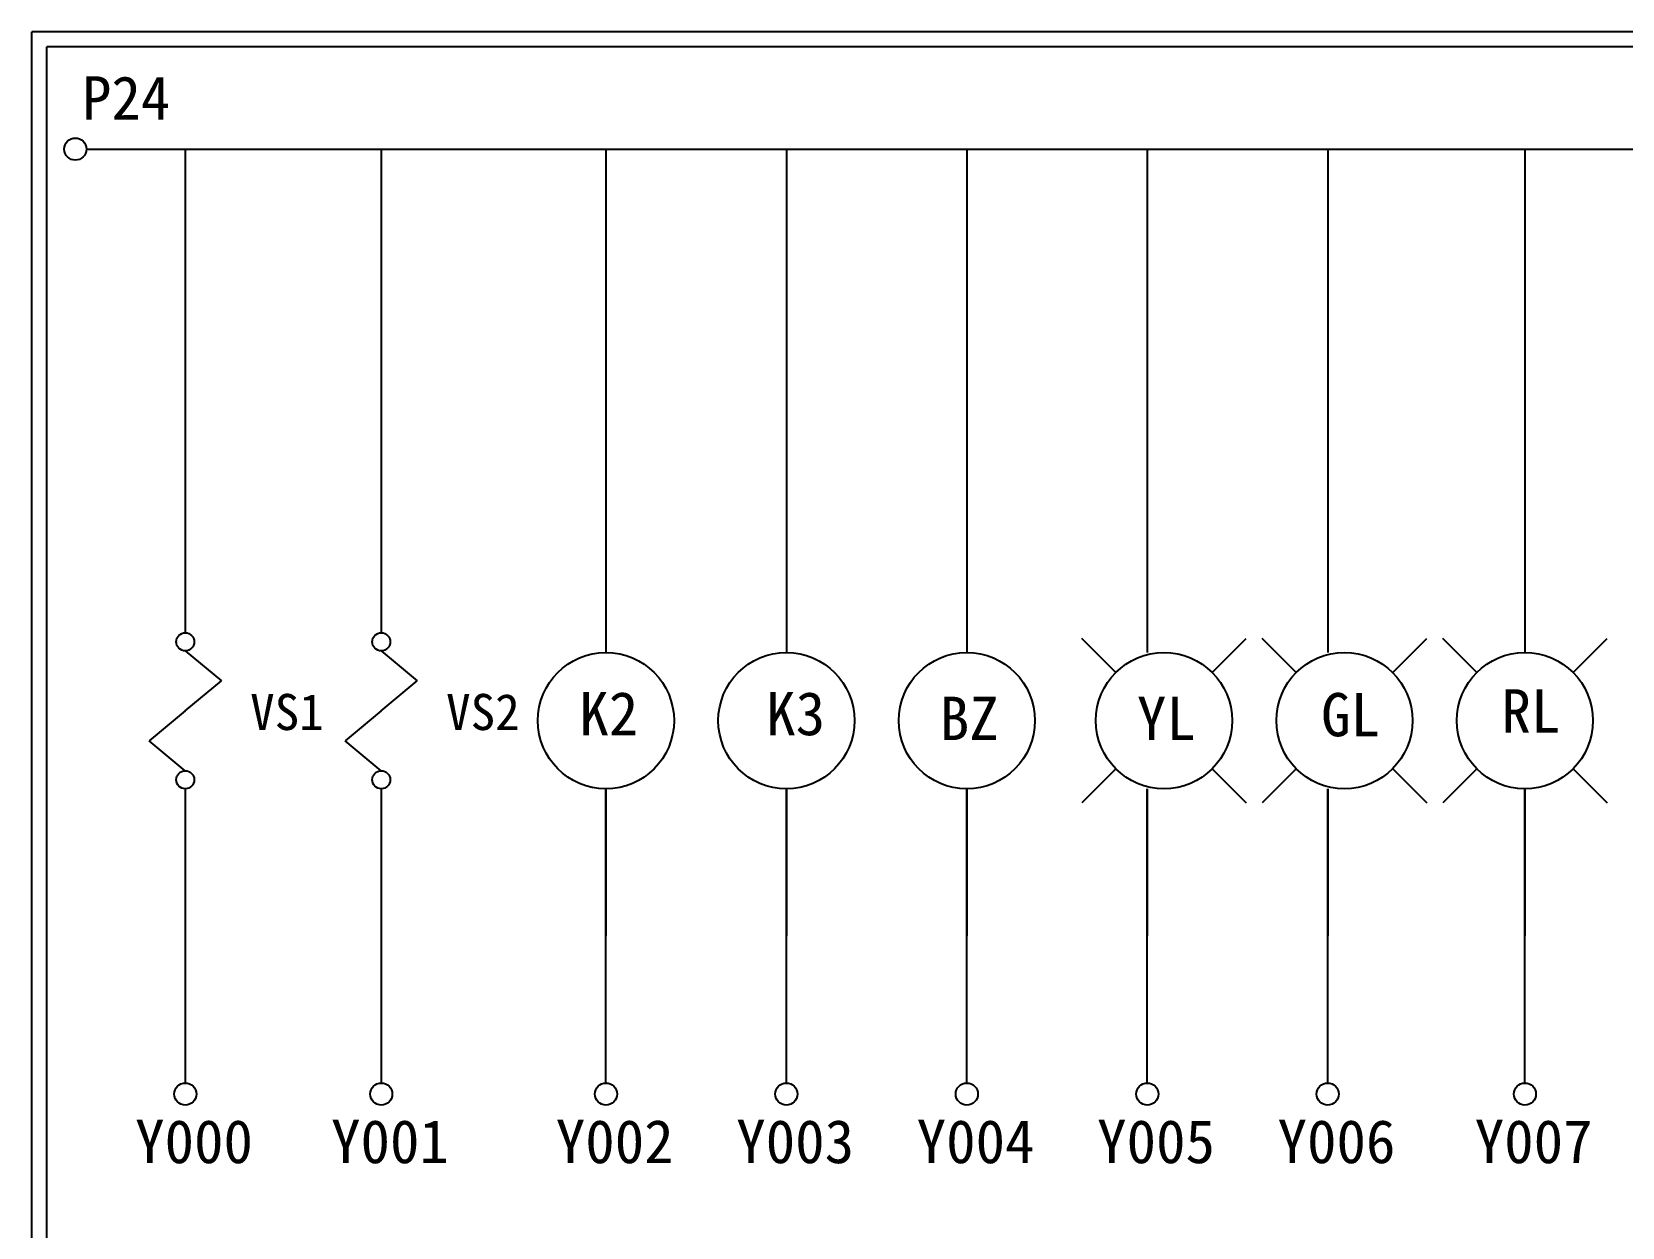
# Model space of a CAD drawing. Extents: x 926 to 1213, y 3 to 207.
# Drawn here: x 925.7 to 1057.9, y 107.6 to 207 of the extents above; entities that cross this region are included whole.
import ezdxf

# ---------------------------------------------------------------- set-up
doc = ezdxf.new("R2010")
doc.units = 0
doc.layers.get('0').update_dxf_attribs({"linetype": 'CONTINUOUS'})
doc.layers.add('圖框層', color=7, linetype='CONTINUOUS')
doc.layers.add('標尺寸層', color=3, linetype='CONTINUOUS')
doc.styles.add('STSL', font='kaiu.ttf')

msp = doc.modelspace()

# ---------------------------------------------------------------- linework, layer by layer
for p, q in [((1015.86, 153.73), (1013.03, 156.56)), ((1023.87, 153.73), (1026.7, 156.56)), ((1030.86, 153.73), (1028.03, 156.56)), ((1038.87, 153.73), (1041.7, 156.56)), ((1045.86, 153.73), (1043.03, 156.56)), ((1053.87, 153.73), (1056.7, 156.56)), ((1015.86, 145.73), (1013.03, 142.9)), ((1023.87, 145.73), (1026.7, 142.9)), ((1030.86, 145.73), (1028.03, 142.9)), ((1038.87, 145.73), (1041.7, 142.9)), ((1045.86, 145.73), (1043.03, 142.9)), ((1053.87, 145.73), (1056.7, 142.9))]:
    msp.add_line(p, q)
at = {"layer": '圖框層', "color": 7}
for p, q in [((1212.74, 206.97), (925.74, 206.97)), ((925.74, 3), (925.74, 206.97)), ((1211.49, 205.72), (926.99, 205.72)), ((926.99, 4.25), (926.99, 205.72))]:
    msp.add_line(p, q, dxfattribs=at)
at = {"layer": '標尺寸層', "color": 7}
for p, q in [((930.28, 197.22), (1207.88, 197.22)), ((938.5, 197.22), (938.5, 157.03)), ((954.79, 197.22), (954.79, 157.03)), ((973.47, 197.22), (973.47, 155.39)), ((988.47, 197.22), (988.47, 155.39)), ((1003.47, 197.22), (1003.47, 155.39)), ((1018.47, 197.22), (1018.47, 155.39)), ((1033.47, 197.22), (1033.47, 155.39)), ((1049.86, 197.22), (1049.86, 155.39)), ((938.5, 155.53), (941.51, 153.04)), ((954.79, 155.53), (957.79, 153.04)), ((938.5, 150.55), (941.51, 153.04)), ((954.79, 150.55), (957.79, 153.04)), ((938.5, 150.55), (935.5, 148.06)), ((954.79, 150.55), (951.79, 148.06)), ((938.5, 145.57), (935.5, 148.06)), ((954.79, 145.57), (951.79, 148.06)), ((938.5, 144.07), (938.5, 119.62)), ((954.79, 144.07), (954.79, 119.62)), ((973.47, 144.07), (973.47, 131.84)), ((988.47, 144.07), (988.47, 131.84)), ((1003.47, 144.07), (1003.47, 131.84)), ((1018.47, 144.07), (1018.47, 131.84)), ((1033.47, 144.07), (1033.47, 131.84)), ((1049.86, 144.07), (1049.86, 131.84))]:
    msp.add_line(p, q, dxfattribs=at)
at = {"layer": '標尺寸層'}
for p, q in [((973.47, 119.62), (973.47, 144.07)), ((988.47, 119.62), (988.47, 144.07)), ((1003.47, 119.62), (1003.47, 144.07)), ((1018.47, 119.62), (1018.47, 144.07)), ((1033.47, 119.62), (1033.47, 144.07)), ((1049.86, 119.62), (1049.86, 144.07))]:
    msp.add_line(p, q, dxfattribs=at)
at = {"layer": '標尺寸層', "color": 7}
for centre, radius in [((929.36, 197.22), 0.92), ((938.5, 156.28), 0.751), ((954.79, 156.28), 0.751), ((973.47, 149.73), 5.66), ((988.47, 149.73), 5.66), ((1003.47, 149.73), 5.66), ((1019.86, 149.73), 5.66), ((1034.86, 149.73), 5.66), ((1049.86, 149.73), 5.66), ((938.5, 144.82), 0.751), ((954.79, 144.82), 0.751), ((938.5, 118.7), 0.92), ((954.79, 118.7), 0.92), ((973.47, 118.7), 0.92), ((988.47, 118.7), 0.92), ((1003.47, 118.7), 0.92), ((1018.47, 118.7), 0.92), ((1033.47, 118.7), 0.92), ((1049.86, 118.7), 0.92)]:
    msp.add_circle(centre, radius, dxfattribs=at)

# ---------------------------------------------------------------- texts
at = {"layer": '圖框層', "color": 4, "style": 'STSL'}
for s, height, p in [('P24', 3.6, (929.91, 199.68)), ('VS1', 3, (943.89, 148.95)), ('VS2', 3, (960.18, 148.95)), ('Y000', 3.6, (934.33, 112.96)), ('Y001', 3.6, (950.62, 112.96)), ('Y002', 3.6, (969.3, 112.96)), ('Y003', 3.6, (984.3, 112.96)), ('Y004', 3.6, (999.3, 112.96)), ('Y005', 3.6, (1014.3, 112.96)), ('Y006', 3.6, (1029.3, 112.96)), ('Y007', 3.6, (1045.69, 112.96))]:
    msp.add_text(s, height=height, dxfattribs=at).set_placement(p)
at = {"layer": '圖框層', "color": 7, "style": 'STSL'}
for s, p in [('K2', (971.26, 148.52)), ('K3', (986.79, 148.52))]:
    msp.add_text(s, height=3.6, dxfattribs=at).set_placement(p)
at = {"layer": '標尺寸層', "color": 0, "style": 'STSL'}
for s, p in [('GL', (1032.92, 148.43)), ('RL', (1047.91, 148.74)), ('BZ', (1001.22, 148.12)), ('YL', (1017.61, 148.12))]:
    msp.add_text(s, height=3.6, dxfattribs=at).set_placement(p)

doc.saveas('drawing.dxf')
